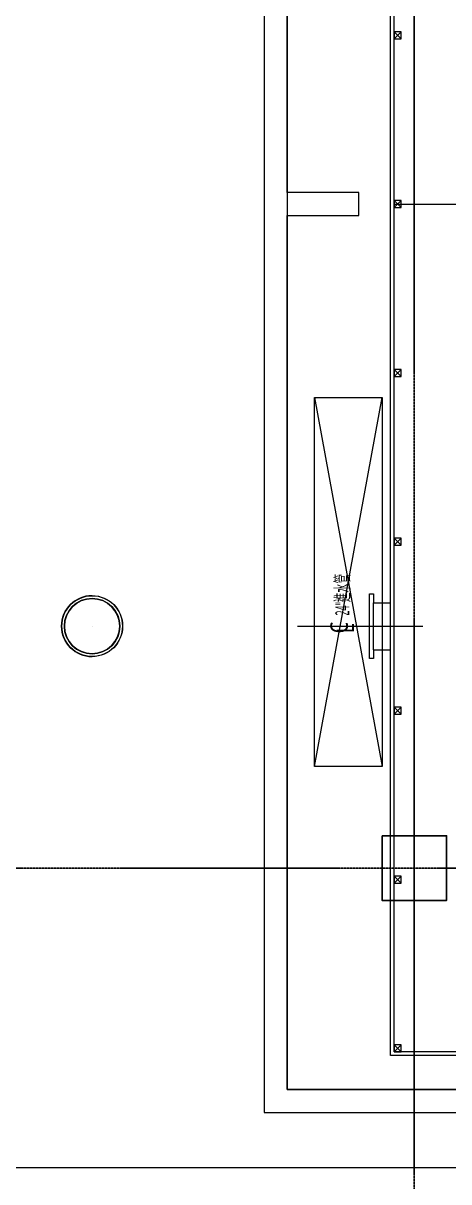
# Model space of a CAD drawing. Extents: x -18238 to -8686, y -1229 to 9502.
# Drawn here: x -16622 to -16161, y 1482 to 2738 of the extents above; entities that cross this region are included whole.
import ezdxf

# ---------------------------------------------------------------- set-up
doc = ezdxf.new("R2010")
doc.units = 0
doc.linetypes.add('X-CUB3-LR20$0$COL-CEN-LIN', pattern=[3.25, 2.5, -0.25, 0.25, -0.25])
doc.linetypes.add('X-CUB3-LR20$0$虛線', pattern=[0.846667, 0.423333, -0.423333])
for name, color, linetype in [('188K-SM-03-C3-LR1-MECH-EQ-Y2257103$0$AC-EQ-既有', 21, 'Continuous'), ('X-CUB3-LR20$0$2_屋突二層平面圖_2_A-OBJE-2D.Newcub', 8, 'Continuous'), ('X-CUB3-LR20$0$2_屋突二層平面圖_2_A-OBJE.Newcub', 8, 'Continuous'), ('X-CUB3-LR20$0$2_屋突二層平面圖_2_A-WALL-EX.Newcub', 8, 'Continuous'), ('X-CUB3-LR20$0$2_屋突二層平面圖_2_S-cooling tower管線.Newcub', 8, 'Continuous'), ('X-CUB3-LR20$0$2_屋突二層平面圖_2_S-SLAB-SHOW.Newcub', 8, 'Continuous'), ('X-CUB3-LR20$0$CCL', 8, 'X-CUB3-LR20$0$COL-CEN-LIN'), ('X-CUB3-LR20$0$COL-S', 8, 'Continuous')]:
    doc.layers.add(name, color=color, linetype=linetype)
doc.styles.add('188K-SM-03-C3-LR1-MECH-EQ-Y2257103$0$CUP- LRF$0$Standard', font='', dxfattribs={"width": 0.8})
doc.styles.get('188K-SM-03-C3-LR1-MECH-EQ-Y2257103$0$CUP- LRF$0$Standard').set_extended_font_data('Microsoft JhengHei')

# ---------------------------------------------------------------- blocks, each defined once
blk = doc.blocks.new('X-CUB3-LR20$0$CUB3-LR10')
at = {"layer": 'X-CUB3-LR20$0$CCL'}
for p, q in [((-3360, 0), (-3360, 9982.459)), ((720, 2542.459), (-5160, 2542.459))]:
    blk.add_line(p, q, dxfattribs=at)
at = {"layer": 'X-CUB3-LR20$0$COL-S'}
blk.add_lwpolyline([(-3395, 2577.459), (-3325, 2577.459), (-3325, 2507.459), (-3395, 2507.459)], close=True, dxfattribs=at)
blk = doc.blocks.new('X-CUB3-LR20')
at = {"layer": 'X-CUB3-LR20$0$2_屋突二層平面圖_2_A-OBJE-2D.Newcub', "color": 8, "linetype": 'X-CUB3-LR20$0$虛線', "lineweight": 0, "ltscale": 10, "flags": 128}
blk.add_lwpolyline([(-16224, 6211), (-14012.2, 6211), (-14012.2, 1619.3), (-16224, 1619.3)], close=True, dxfattribs=at)
at = {"layer": 'X-CUB3-LR20$0$2_屋突二層平面圖_2_A-OBJE.Newcub', "color": 8, "lineweight": 0, "ltscale": 10}
for p, q in [((-16306.2, 2332.5), (-16233.1, 2332.5)), ((-16306.2, 1932.5), (-16306.2, 2332.5)), ((-16306.2, 2332.5), (-16233.1, 1932.5)), ((-16306.2, 1932.5), (-16233.1, 2332.5)), ((-16233.1, 2332.5), (-16233.1, 1932.5)), ((-16233.1, 1932.5), (-16306.2, 1932.5))]:
    blk.add_line(p, q, dxfattribs=at)
at = {"layer": 'X-CUB3-LR20$0$2_屋突二層平面圖_2_A-WALL-EX.Newcub', "color": 12, "lineweight": 0, "ltscale": 10, "flags": 128}
for points in [[(-16361.1, 6259.1), (-16361.1, 1557.5)], [(-16336.1, 2554.7), (-16336.1, 3444.7)], [(-16258.1, 2554.7), (-16336.1, 2554.7)], [(-16258.1, 2529.7), (-16258.1, 2554.7)], [(-16336.1, 1582.5), (-16336.1, 2529.7)], [(-16336.1, 2529.7), (-16258.1, 2529.7)], [(-15130.6, 1582.5), (-16336.1, 1582.5)], [(-16361.1, 1557.5), (-16336.1, 1557.5)], [(-16336.1, 1557.5), (-15130.6, 1557.5)]]:
    blk.add_lwpolyline(points, dxfattribs=at)
at = {"layer": 'X-CUB3-LR20$0$2_屋突二層平面圖_2_A-WALL-EX.Newcub', "color": 6, "lineweight": 0, "ltscale": 10, "flags": 128}
blk.add_lwpolyline([(-16153.1, 1497.5), (-17373.1, 1497.5)], dxfattribs=at)
at = {"layer": 'X-CUB3-LR20$0$2_屋突二層平面圖_2_S-cooling tower管線.Newcub', "color": 8, "lineweight": 0, "ltscale": 10}
for p, q in [((-16547.6, 2117.7), (-16547.6, 2117.7)), ((-16547.6, 2117.7), (-16547.4, 2117.7)), ((-16547.6, 2114.7), (-16547.6, 2114.7)), ((-16547.6, 2114.7), (-16547.6, 2114.7)), ((-16547.6, 2114.7), (-16547.6, 2114.7)), ((-16547.6, 2114.7), (-16547.4, 2114.7)), ((-16547.6, 2054.7), (-16547.6, 2054.7)), ((-16547.6, 2054.7), (-16547.6, 2054.7)), ((-16547.6, 2054.7), (-16547.6, 2054.7)), ((-16547.4, 2054.7), (-16547.6, 2054.7)), ((-16547.6, 2051.7), (-16547.6, 2051.7)), ((-16547.6, 2051.7), (-16547.4, 2051.7))]:
    blk.add_line(p, q, dxfattribs=at)
at = {"layer": 'X-CUB3-LR20$0$2_屋突二層平面圖_2_S-cooling tower管線.Newcub', "color": 8, "linetype": 'X-CUB3-LR20$0$虛線', "lineweight": 0, "ltscale": 0.05}
for q in [(-16547.6, 2084.7), (-16547.4, 2084.7)]:
    blk.add_line((-16547.6, 2084.7), q, dxfattribs=at)
at = {"layer": 'X-CUB3-LR20$0$2_屋突二層平面圖_2_S-cooling tower管線.Newcub', "color": 8, "lineweight": 0, "ltscale": 10, "flags": 128}
for points in [[(-16517.6, 2084.7, -1), (-16577.6, 2084.7, -1)], [(-16517.6, 2084.7, -1), (-16577.6, 2084.7, -1)], [(-16517.6, 2084.7, -1), (-16577.6, 2084.7, -1)], [(-16517.4, 2084.7, -1), (-16577.4, 2084.7, -1)]]:
    blk.add_lwpolyline(points, format="xyb", close=True, dxfattribs=at)
at = {"layer": 'X-CUB3-LR20$0$2_屋突二層平面圖_2_S-cooling tower管線.Newcub', "color": 8, "lineweight": 0, "ltscale": 10}
for centre in [(-16547.6, 2084.7), (-16547.4, 2084.7)]:
    blk.add_circle(centre, 33, dxfattribs=at)
for radius, start, end in [(33, 90, 270), (33, 90, 270), (30, 90, 270), (30, 90, 270), (30, 90, 270), (30, 90, 270), (30, 270, 90), (30, 270, 90)]:
    blk.add_arc((-16547.6, 2084.7), radius, start, end, dxfattribs=at)
at = {"layer": 'X-CUB3-LR20$0$2_屋突二層平面圖_2_S-SLAB-SHOW.Newcub', "color": 15, "lineweight": 0, "ltscale": 10, "flags": 128}
for points in [[(-16361.1, 1557.5), (-13875.1, 1557.5), (-13875.1, 6284.1), (-16361.1, 6284.1)], [(-16306.2, 2332.5), (-16233.1, 2332.5), (-16233.1, 1932.5), (-16306.2, 1932.5)]]:
    blk.add_lwpolyline(points, close=True, dxfattribs=at)
at = {"layer": 'X-CUB3-LR20$0$COL-S'}
blk.add_lwpolyline([(-16233.1, 1857.5), (-16163.1, 1857.5), (-16163.1, 1787.5), (-16233.1, 1787.5)], close=True, dxfattribs=at)
at = {"layer": 'X-CUB3-LR20$0$CCL'}
blk.add_blockref('X-CUB3-LR20$0$CUB3-LR10', (-12838.1, -720), dxfattribs=at)
blk = doc.blocks.new('188K-SM-03-C3-LR1-MECH-EQ-Y2257103')
at = {"layer": '188K-SM-03-C3-LR1-MECH-EQ-Y2257103$0$AC-EQ-既有', "lineweight": 0}
for p, q in [((-16361.1, 6271.6), (-16361.1, 1557.6)), ((-16336.1, 6246.6), (-16336.1, 1582.6)), ((-16212.3, 2721.3), (-16219.9, 2728.9)), ((-16212.3, 2728.9), (-16219.9, 2721.3)), ((-16212.3, 2538.3), (-16219.9, 2545.9)), ((-16212.3, 2545.9), (-16219.9, 2538.3)), ((-16212.3, 2538.3), (-16219.9, 2545.9)), ((-16212.3, 2545.9), (-16219.9, 2538.3)), ((-16219.9, 2542.1), (-14016.3, 2542.1)), ((-16212.3, 2355.3), (-16219.9, 2362.9)), ((-16212.3, 2362.9), (-16219.9, 2355.3)), ((-16212.3, 2172.3), (-16219.9, 2179.9)), ((-16212.3, 2179.9), (-16219.9, 2172.3)), ((-16246.6, 2049.7), (-16246.6, 2119.6)), ((-16246.6, 2119.6), (-16242.4, 2119.6)), ((-16242.4, 2119.6), (-16242.4, 2110)), ((-16242.4, 2110), (-16224.9, 2110)), ((-16242.4, 2059.2), (-16242.4, 2110)), ((-16324.8, 2084.6), (-16189, 2084.6)), ((-16242.4, 2049.7), (-16246.6, 2049.7)), ((-16242.4, 2059.2), (-16242.4, 2049.7)), ((-16242.4, 2059.2), (-16224.9, 2059.2)), ((-16212.3, 1989.3), (-16219.9, 1996.9)), ((-16212.3, 1996.9), (-16219.9, 1989.3)), ((-16212.3, 1806.3), (-16219.9, 1813.9)), ((-16212.3, 1813.9), (-16219.9, 1806.3)), ((-16212.3, 1623.3), (-16219.9, 1630.9)), ((-16212.3, 1630.9), (-16219.9, 1623.3)), ((-16336.1, 1582.6), (-13900.1, 1582.5)), ((-16361.1, 1557.6), (-13875.1, 1557.5))]:
    blk.add_line(p, q, dxfattribs=at)
at = {"layer": '188K-SM-03-C3-LR1-MECH-EQ-Y2257103$0$AC-EQ-既有', "lineweight": 0, "flags": 128}
for points in [[(-14012.2, 4363.4), (-14012.2, 1619.2), (-16224, 1619.2), (-16224, 3463.9)], [(-14016.3, 4357), (-14016.3, 1623.3), (-16219.9, 1623.3), (-16219.9, 3466.2)]]:
    blk.add_lwpolyline(points, dxfattribs=at)
for points in [[(-16212.3, 2728.9), (-16219.9, 2728.9), (-16219.9, 2721.3), (-16212.3, 2721.3)], [(-16212.3, 2545.9), (-16219.9, 2545.9), (-16219.9, 2538.3), (-16212.3, 2538.3)], [(-16212.3, 2545.9), (-16219.9, 2545.9), (-16219.9, 2538.3), (-16212.3, 2538.3)], [(-16212.3, 2362.9), (-16219.9, 2362.9), (-16219.9, 2355.3), (-16212.3, 2355.3)], [(-16212.3, 2179.9), (-16219.9, 2179.9), (-16219.9, 2172.3), (-16212.3, 2172.3)], [(-16212.3, 1996.9), (-16219.9, 1996.9), (-16219.9, 1989.3), (-16212.3, 1989.3)], [(-16212.3, 1813.9), (-16219.9, 1813.9), (-16219.9, 1806.3), (-16212.3, 1806.3)], [(-16212.3, 1630.9), (-16219.9, 1630.9), (-16219.9, 1623.3), (-16212.3, 1623.3)]]:
    blk.add_lwpolyline(points, close=True, dxfattribs=at)
at = {"layer": '188K-SM-03-C3-LR1-MECH-EQ-Y2257103$0$AC-EQ-既有', "lineweight": 0, "rotation": 90, "style": '188K-SM-03-C3-LR1-MECH-EQ-Y2257103$0$CUP- LRF$0$Standard'}
for s, insert, char_height, attachment_point in [('\\A1;{\\W0.600000x;\\pql;\\fMicrosoft JhengHei|b0|i0|c136|p34;24"進水管}', (-16275.4, 2096.2), 15.069, 4), ('\\A1;{\\pql;\\fMicrosoft JhengHei|b0|i0|c136|p34;C}', (-16269.9, 2076.9), 18.968, 7), ('\\A1;{\\pql;\\fMicrosoft JhengHei|b0|i0|c136|p34;L}', (-16263.4, 2077.3), 18.968, 7)]:
    blk.add_mtext(s, dxfattribs=dict(at, insert=insert, char_height=char_height, attachment_point=attachment_point))

msp = doc.modelspace()

# ---------------------------------------------------------------- block references
for name in ['X-CUB3-LR20', '188K-SM-03-C3-LR1-MECH-EQ-Y2257103']:
    msp.add_blockref(name, (0, 0))

doc.saveas('drawing.dxf')
